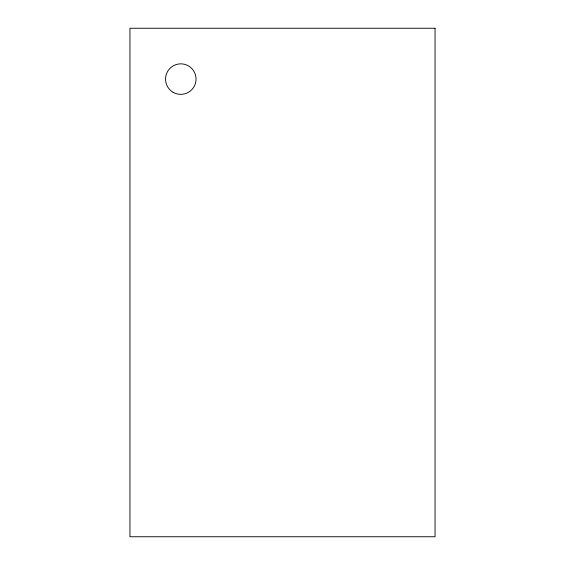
<?xml version="1.0" encoding="UTF-8"?>
<svg xmlns="http://www.w3.org/2000/svg" width="565" height="565" viewBox="0 0 565 565"><rect width="100%" height="100%" fill="white"/><g stroke="black" fill="none" stroke-linecap="round" stroke-linejoin="round"><path stroke-width="0.85" d="M435.05 28.25L129.95 28.25L129.95 536.75L435.05 536.75L435.05 28.25M173.173 92.314A15.255 15.255 0 0 0 196.055 79.1A15.255 15.255 0 0 0 173.173 65.886A15.255 15.255 0 0 0 173.173 92.314"/></g></svg>
